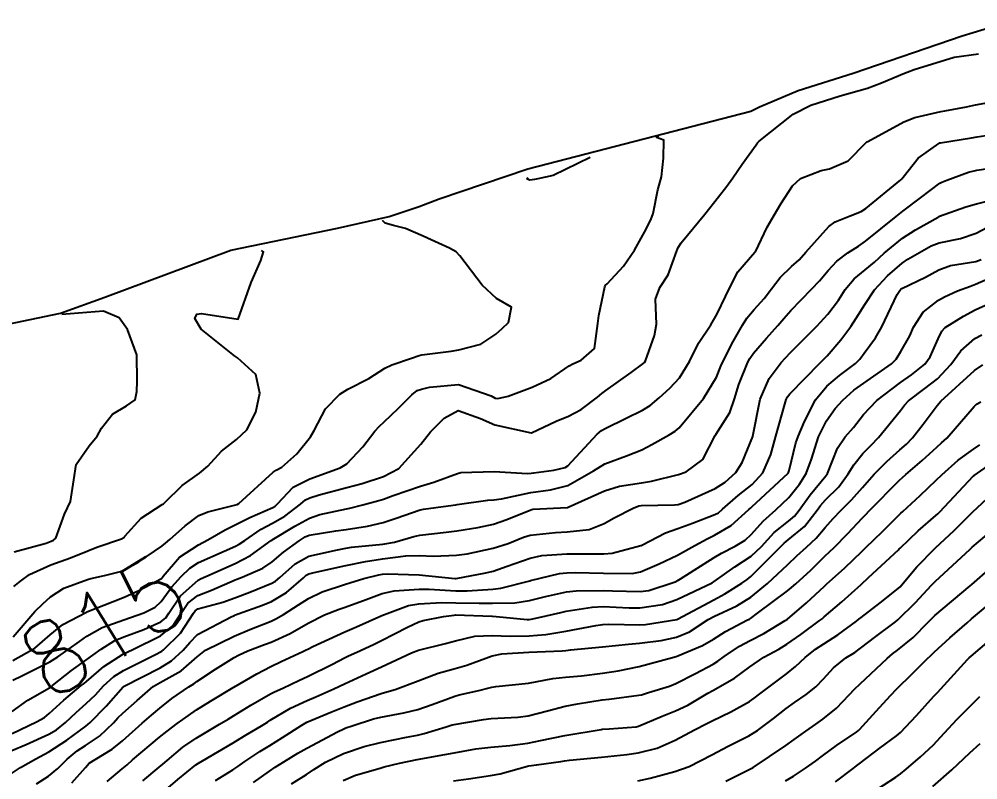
# Model space of a CAD drawing. Header units: metres. Extents: x 307586 to 320046, y 7427249 to 7434250.
# Drawn here: x 319901.7 to 319953.7, y 7429543.9 to 7429585.2 of the extents above; entities that cross this region are included whole.
import ezdxf
from ezdxf.enums import TextEntityAlignment as Align

# ---------------------------------------------------------------- set-up
doc = ezdxf.new("R2010")
doc.units = ezdxf.units.M
doc.header["$MEASUREMENT"] = 0
for name, color, linetype in [('Area', 45, 'Continuous'), ('Cotas', 45, 'Continuous'), ('Curvas de Nivel 1m', 11, 'Continuous'), ('Curvas de Nivel 5m', 15, 'Continuous')]:
    doc.layers.add(name, color=color, linetype=linetype)
doc.styles.add('Style-STANDARD', font='STANDARD.shx')

msp = doc.modelspace()

# ---------------------------------------------------------------- linework, layer by layer
at = {"layer": 'Area'}
msp.add_polyline3d([(319856.45, 7429556.101, 807.767), (319883.929, 7429563.681, 812.437), (319888.57, 7429565.199, 812.066), (319896.974, 7429567.836, 819.788), (319903.929, 7429569.291, 812.627), (319906.336, 7429570.146, 818.244), (319913.166, 7429572.703, 820.937), (319918.962, 7429573.903, 825.05), (319921.776, 7429574.54, 813.127), (319923.396, 7429575.08, 826.384), (319924.481, 7429575.496, 826.135), (319929.289, 7429577.125, 813.937), (319941.402, 7429580.259, 832.615), (319941.88, 7429580.482, 828.512), (319943.973, 7429581.376, 835.614), (319946.963, 7429582.31, 836.516), (319952.867, 7429584.352, 834.236), (319955.865, 7429585.248, 824.468)], dxfattribs=at)
at = {"layer": 'Curvas de Nivel 1m', "flags": 128}
for points, elevation in [([(319901.311, 7429547.651), (319902.144, 7429548.264), (319903.331, 7429548.933), (319903.411, 7429548.99), (319903.499, 7429549.068), (319904.521, 7429549.878), (319905.347, 7429550.473), (319905.684, 7429550.712), (319906.141, 7429551.042), (319906.88, 7429551.512), (319907.36, 7429551.713), (319908.449, 7429552.099), (319909.368, 7429552.513), (319909.636, 7429552.732), (319909.811, 7429552.996), (319910.439, 7429553.938), (319911.4, 7429554.783), (319911.526, 7429554.853), (319911.809, 7429554.974), (319913.41, 7429555.692), (319914.238, 7429556.119), (319915.355, 7429556.931), (319915.395, 7429556.959), (319915.424, 7429556.975), (319916.646, 7429557.707), (319917.442, 7429558.153), (319918.002, 7429558.345), (319919.449, 7429558.648), (319919.638, 7429558.69), (319920.342, 7429558.871), (319921.215, 7429559.103), (319921.456, 7429559.182), (319921.994, 7429559.388), (319923.463, 7429559.878), (319924.191, 7429560.098), (319925.471, 7429560.579), (319925.656, 7429560.623), (319927.472, 7429560.677), (319929.281, 7429560.573), (319929.471, 7429560.591), (319929.618, 7429560.612), (319930.704, 7429560.748), (319931.322, 7429560.894), (319931.476, 7429561), (319933.06, 7429562.716), (319933.3, 7429562.909), (319933.498, 7429563.02), (319934.634, 7429563.576), (319935.513, 7429564.021), (319935.931, 7429564.274), (319936.433, 7429564.681), (319937.002, 7429565.201), (319937.534, 7429565.768), (319938.076, 7429566.662), (319938.554, 7429567.659), (319939.224, 7429568.645), (319939.579, 7429569.24), (319940.031, 7429570.193), (319940.242, 7429570.634), (319940.704, 7429571.532), (319941.622, 7429572.591), (319941.638, 7429572.605), (319941.646, 7429572.62), (319942.297, 7429573.953), (319942.67, 7429574.61), (319943.037, 7429575.219), (319943.659, 7429576.2), (319944.092, 7429576.594), (319945.221, 7429577.025), (319945.671, 7429577.119), (319946.692, 7429577.546), (319947.659, 7429578.55), (319947.674, 7429578.569), (319947.693, 7429578.579), (319947.753, 7429578.608), (319949.704, 7429579.665), (319950.312, 7429579.909), (319951.71, 7429580.24), (319951.931, 7429580.278), (319953.11, 7429580.486), (319953.606, 7429580.59), (319953.715, 7429580.611), (319955.273, 7429580.903)], 816), ([(319901.296, 7429546.45), (319902.631, 7429547.08), (319903.054, 7429547.326), (319903.31, 7429547.537), (319904.115, 7429548.268), (319905.048, 7429549.053), (319905.209, 7429549.176), (319905.335, 7429549.283), (319906.286, 7429550.098), (319907.35, 7429550.776), (319907.854, 7429551.022), (319909.361, 7429551.764), (319910.038, 7429552.322), (319910.479, 7429552.989), (319910.837, 7429553.529), (319911.387, 7429553.946), (319912.116, 7429554.245), (319913.401, 7429554.798), (319913.505, 7429554.845), (319913.779, 7429554.946), (319914.911, 7429555.432), (319915.411, 7429555.769), (319916.038, 7429556.303), (319916.879, 7429556.915), (319917.209, 7429557.129), (319917.428, 7429557.221), (319918.865, 7429557.455), (319919.433, 7429557.533), (319920.59, 7429557.714), (319921.439, 7429557.91), (319922.146, 7429558.146), (319923.449, 7429558.6), (319923.633, 7429558.646), (319924.963, 7429558.815), (319925.386, 7429558.878), (319925.454, 7429558.887), (319927.123, 7429559.126), (319927.456, 7429559.143), (319927.87, 7429559.196), (319929.461, 7429559.544), (319930.525, 7429559.687), (319931.465, 7429559.92), (319932.867, 7429560.719), (319933.477, 7429561.097), (319934.643, 7429561.537), (319935.485, 7429561.866), (319936.03, 7429562.142), (319936.969, 7429562.675), (319937.297, 7429562.88), (319937.507, 7429563.058), (319938.825, 7429564.65), (319939.535, 7429565.812), (319939.778, 7429566.4), (319939.875, 7429566.637), (319940.445, 7429567.746), (319940.949, 7429568.626), (319941.192, 7429569.009), (319941.581, 7429569.478), (319942.129, 7429570.074), (319942.525, 7429570.611), (319942.985, 7429571.224), (319943.611, 7429571.813), (319944.024, 7429572.186), (319944.39, 7429572.588), (319945.637, 7429573.995), (319945.971, 7429574.236), (319946.787, 7429574.559), (319947.388, 7429574.81), (319947.647, 7429574.972), (319949.55, 7429576.522), (319949.607, 7429576.578), (319949.665, 7429576.662), (319950.494, 7429577.699), (319951.61, 7429578.501), (319951.668, 7429578.525), (319951.693, 7429578.534), (319953.374, 7429578.806), (319953.697, 7429578.855), (319954.159, 7429578.934)], 817), ([(319901.346, 7429550.42), (319902.53, 7429551.082), (319903.36, 7429551.809), (319904.059, 7429552.37), (319905.343, 7429553.05), (319905.36, 7429553.063), (319906.791, 7429553.627), (319907.385, 7429553.86), (319908.179, 7429554.23), (319909.401, 7429554.879), (319909.465, 7429554.937), (319909.507, 7429554.999), (319910.377, 7429556.026), (319911.42, 7429556.704), (319911.931, 7429556.972), (319912.872, 7429557.518), (319913.436, 7429557.803), (319914.198, 7429558.186), (319915.45, 7429558.735), (319915.579, 7429558.801), (319915.712, 7429558.927), (319916.55, 7429559.831), (319917.467, 7429560.283), (319919.107, 7429560.885), (319919.475, 7429561.1), (319920.34, 7429562.016), (319920.996, 7429562.865), (319921.227, 7429563.133), (319921.501, 7429563.378), (319922.265, 7429564.1), (319922.993, 7429564.845), (319923.286, 7429565.081), (319923.526, 7429565.161), (319923.959, 7429565.265), (319925.529, 7429565.408), (319927.297, 7429564.792), (319927.521, 7429564.67), (319927.665, 7429564.643), (319928.226, 7429564.779), (319929.528, 7429565.267), (319930.539, 7429565.743), (319931.54, 7429566.416), (319931.74, 7429566.539), (319932.199, 7429566.733), (319932.909, 7429567.37), (319933.104, 7429568.725), (319933.141, 7429569.161), (319933.476, 7429570.721), (319933.514, 7429570.8), (319933.595, 7429570.882), (319934.482, 7429571.835), (319935.095, 7429572.698), (319935.633, 7429573.685), (319935.98, 7429574.347), (319936.093, 7429574.686), (319936.359, 7429575.98), (319936.552, 7429576.681), (319936.657, 7429577.702), (319936.681, 7429578.68), (319936.283, 7429578.831), (319936.413, 7429578.92)], 814), ([(319932.683, 7429577.73), (319930.677, 7429576.75), (319929.835, 7429576.585), (319929.661, 7429576.55), (319929.405, 7429576.508), (319929.251, 7429576.56), (319929.313, 7429576.65)], 814), ([(319901.287, 7429545.531), (319902.068, 7429545.865), (319903.296, 7429546.414), (319903.704, 7429546.66), (319904.193, 7429547.061), (319904.775, 7429547.592), (319905.318, 7429548.076), (319905.819, 7429548.552), (319906.267, 7429549.041), (319906.821, 7429549.552), (319907.341, 7429549.883), (319909.112, 7429550.765), (319909.352, 7429550.882), (319909.424, 7429550.927), (319909.514, 7429550.998), (319910.445, 7429551.906), (319911.142, 7429552.982), (319911.234, 7429553.122), (319911.376, 7429553.217), (319912.746, 7429553.596), (319913.386, 7429553.819), (319914.198, 7429554.135), (319915.398, 7429554.611), (319915.601, 7429554.727), (319915.834, 7429554.926), (319916.665, 7429555.663), (319917.415, 7429556.084), (319918.968, 7429556.436), (319919.419, 7429556.522), (319919.725, 7429556.572), (319921.422, 7429556.74), (319922.061, 7429556.85), (319923.102, 7429557.16), (319923.429, 7429557.233), (319924.866, 7429557.381), (319925.433, 7429557.454), (319926.59, 7429557.644), (319927.438, 7429557.821), (319928.154, 7429558.068), (319929.451, 7429558.604), (319929.575, 7429558.635), (319931.453, 7429558.728), (319931.483, 7429558.74), (319933.462, 7429559.64), (319934.27, 7429559.896), (319935.467, 7429560.074), (319936.001, 7429560.151), (319937.471, 7429560.522), (319937.882, 7429560.664), (319938.792, 7429561.342), (319939.472, 7429562.64), (319939.504, 7429562.698), (319940.257, 7429563.891), (319940.506, 7429564.63), (319940.746, 7429565.413), (319941.247, 7429566.623), (319941.348, 7429566.82), (319941.55, 7429567.108), (319942.247, 7429567.929), (319942.862, 7429568.607), (319943.195, 7429568.986), (319943.581, 7429569.422), (319944.688, 7429570.584), (319945.135, 7429571.042), (319945.608, 7429571.606), (319946.075, 7429572.106), (319946.666, 7429572.56), (319947.252, 7429572.928), (319947.629, 7429573.185), (319949.295, 7429574.525), (319949.646, 7429574.813), (319950.614, 7429575.55), (319951.661, 7429576.335), (319951.767, 7429576.394), (319952.049, 7429576.496), (319953.219, 7429576.935), (319953.671, 7429577.044), (319954.905, 7429577.232)], 818), ([(319901.271, 7429544.282), (319901.751, 7429544.617), (319902.589, 7429545.08), (319903.287, 7429545.456), (319904.263, 7429546.09), (319905.301, 7429546.849), (319905.415, 7429546.936), (319905.54, 7429547.048), (319906.413, 7429547.943), (319907.332, 7429548.987), (319907.355, 7429549.007), (319907.383, 7429549.029), (319909.343, 7429550.027), (319909.943, 7429550.398), (319910.587, 7429550.988), (319910.938, 7429551.403), (319911.362, 7429551.839), (319913.224, 7429552.805), (319913.372, 7429552.868), (319913.428, 7429552.894), (319913.579, 7429552.948), (319914.898, 7429553.417), (319915.383, 7429553.619), (319916.199, 7429554.113), (319917.122, 7429554.913), (319917.27, 7429555.045), (319917.405, 7429555.122), (319917.699, 7429555.199), (319919.41, 7429555.586), (319920.485, 7429555.797), (319921.414, 7429555.938), (319922.679, 7429556.104), (319923.416, 7429556.127), (319924.149, 7429556.09), (319925.416, 7429556.142), (319926.002, 7429556.219), (319927.42, 7429556.514), (319928.237, 7429556.778), (319929.068, 7429557.126), (319929.43, 7429557.233), (319930.804, 7429557.375), (319931.433, 7429557.399), (319932.625, 7429557.532), (319933.44, 7429557.861), (319933.978, 7429558.171), (319935.008, 7429558.694), (319935.33, 7429558.816), (319935.454, 7429558.831), (319937.257, 7429558.87), (319937.455, 7429558.898), (319937.81, 7429559.019), (319939.464, 7429559.756), (319939.999, 7429560.103), (319940.588, 7429560.629), (319940.936, 7429561.171), (319941.502, 7429562.578), (319941.512, 7429562.611), (319941.909, 7429564.616), (319942.405, 7429565.74), (319943.054, 7429566.605), (319943.285, 7429566.865), (319943.551, 7429567.15), (319944.276, 7429567.875), (319944.992, 7429568.579), (319945.579, 7429569.223), (319946.158, 7429569.993), (319946.525, 7429570.561), (319947.01, 7429571.148), (319947.609, 7429571.629), (319948.111, 7429572.047), (319948.635, 7429572.535), (319949.631, 7429573.355), (319950.338, 7429573.811), (319951.567, 7429574.501), (319951.614, 7429574.53), (319951.643, 7429574.548), (319953.081, 7429575.053), (319953.65, 7429575.214), (319954.664, 7429575.476)], 819), ([(319901.359, 7429551.706), (319902.533, 7429553.083), (319902.959, 7429553.497), (319903.385, 7429553.881), (319904.102, 7429554.353), (319905.399, 7429554.819), (319905.58, 7429554.868), (319906.317, 7429555.041), (319907.19, 7429555.247), (319907.406, 7429555.335), (319908.17, 7429555.778), (319909.419, 7429556.623), (319909.63, 7429556.788), (319909.862, 7429556.996), (319910.687, 7429557.734), (319911.443, 7429558.289), (319911.921, 7429558.497), (319913.452, 7429558.874), (319913.508, 7429558.893), (319913.602, 7429558.949), (319915.47, 7429560.647), (319915.641, 7429560.758), (319915.939, 7429560.925), (319916.761, 7429561.636), (319917.489, 7429562.564), (319917.693, 7429562.907), (319918.32, 7429564.089), (319919.081, 7429564.887), (319919.526, 7429565.153), (319920.657, 7429565.743), (319921.537, 7429566.297), (319921.911, 7429566.485), (319922.979, 7429566.846), (319923.404, 7429566.983), (319923.546, 7429567.015), (319925.142, 7429567.223), (319925.55, 7429567.285), (319926.75, 7429567.603), (319927.563, 7429568.145), (319927.911, 7429568.442), (319928.246, 7429568.78), (319928.409, 7429569.605), (319927.586, 7429570.079), (319926.81, 7429570.798), (319925.609, 7429572.392), (319925.405, 7429572.607), (319925.046, 7429572.819), (319924.055, 7429573.269), (319923.622, 7429573.466), (319922.651, 7429573.873), (319922.008, 7429574.045), (319921.548, 7429574.169), (319921.403, 7429574.31)], 813), ([(319901.393, 7429554.444), (319901.761, 7429554.731), (319902.252, 7429555.087), (319903.408, 7429555.623), (319904.473, 7429555.999), (319905.416, 7429556.379), (319905.894, 7429556.569), (319907.231, 7429557.032), (319907.356, 7429557.099), (319907.425, 7429557.179), (319908.302, 7429558.155), (319909.451, 7429558.892), (319909.516, 7429558.935), (319909.586, 7429558.999), (319910.526, 7429559.926), (319911.469, 7429560.594), (319911.924, 7429560.975), (319912.664, 7429561.785), (319913.488, 7429562.424), (319914.038, 7429562.952), (319914.538, 7429563.914), (319914.738, 7429564.942), (319914.532, 7429565.944), (319913.542, 7429566.86), (319913.376, 7429566.962), (319911.565, 7429568.422), (319911.212, 7429568.984), (319911.332, 7429569.226), (319911.576, 7429569.262), (319913.573, 7429568.96), (319914.269, 7429570.95), (319914.801, 7429572.138), (319914.94, 7429572.604), (319914.833, 7429572.68)], 812), ([(319904.542, 7429543.779), (319905.276, 7429544.615), (319905.487, 7429544.841), (319905.805, 7429545.045), (319906.726, 7429545.598), (319907.293, 7429546.059), (319908.362, 7429547.014), (319908.871, 7429547.445), (319909.315, 7429547.832), (319909.965, 7429548.352), (319910.899, 7429548.984), (319911.161, 7429549.156), (319911.336, 7429549.271), (319912.332, 7429549.955), (319913.349, 7429550.58), (319913.587, 7429550.711), (319914.093, 7429550.943), (319915, 7429551.29), (319915.358, 7429551.42), (319916.391, 7429551.892), (319917.368, 7429552.453), (319918.252, 7429552.897), (319919.057, 7429553.206), (319919.38, 7429553.323), (319920.517, 7429553.738), (319921.391, 7429554.054), (319922.041, 7429554.203), (319923.395, 7429554.296), (319923.932, 7429554.288), (319925.394, 7429554.204), (319925.996, 7429554.201), (319927.395, 7429554.293), (319927.832, 7429554.348), (319929.403, 7429554.748), (319929.448, 7429554.76), (319931.006, 7429555.145), (319931.407, 7429555.188), (319931.868, 7429555.193), (319933.407, 7429555.16), (319934.966, 7429555.136), (319935.408, 7429555.226), (319936.419, 7429555.673), (319937.418, 7429556.135), (319938.361, 7429556.656), (319939.039, 7429557.035), (319939.432, 7429557.219), (319940.325, 7429557.746), (319941.296, 7429558.622), (319941.379, 7429558.696), (319941.454, 7429558.761), (319943.424, 7429560.591), (319943.443, 7429560.621), (319943.475, 7429560.737), (319943.851, 7429562.233), (319943.976, 7429562.585), (319944.32, 7429563.391), (319944.918, 7429564.579), (319945.53, 7429565.318), (319946.208, 7429565.892), (319947.075, 7429566.555), (319947.314, 7429566.785), (319947.551, 7429567.102), (319948.163, 7429567.942), (319948.515, 7429568.536), (319949.354, 7429570.287), (319949.486, 7429570.522), (319949.536, 7429570.579), (319949.594, 7429570.621), (319950.875, 7429571.236), (319951.61, 7429571.634), (319952.242, 7429571.865), (319953.617, 7429572.088), (319953.902, 7429572.192)], 821), ([(319906.457, 7429543.847), (319907.276, 7429544.536), (319907.544, 7429544.761), (319907.841, 7429545.022), (319909.295, 7429546.252), (319909.709, 7429546.585), (319910.268, 7429546.99), (319910.87, 7429547.424), (319911.314, 7429547.737), (319912.071, 7429548.22), (319913.303, 7429548.95), (319913.333, 7429548.967), (319914.586, 7429549.692), (319915.344, 7429550.086), (319915.91, 7429550.362), (319917.078, 7429550.913), (319917.263, 7429551.002), (319917.354, 7429551.044), (319917.631, 7429551.181), (319919.364, 7429551.972), (319919.987, 7429552.253), (319921.373, 7429552.86), (319922.815, 7429553.405), (319923.383, 7429553.5), (319924.636, 7429553.566), (319925.384, 7429553.554), (319926.648, 7429553.533), (319927.384, 7429553.535), (319928.598, 7429553.558), (319929.387, 7429553.675), (319930.251, 7429553.89), (319931.394, 7429554.143), (319931.919, 7429554.208), (319933.396, 7429554.226), (319933.895, 7429554.206), (319935.395, 7429554.159), (319935.863, 7429554.22), (319937.24, 7429554.672), (319937.356, 7429554.718), (319937.404, 7429554.743), (319937.592, 7429554.855), (319939.417, 7429556.01), (319939.806, 7429556.249), (319940.542, 7429556.629), (319941.102, 7429556.949), (319941.433, 7429557.276), (319942.062, 7429557.993), (319942.759, 7429558.6), (319943.46, 7429559.266), (319944.047, 7429560.004), (319944.403, 7429560.581), (319944.7, 7429561.362), (319945.083, 7429562.574), (319945.512, 7429563.429), (319945.988, 7429564.096), (319946.402, 7429564.561), (319946.992, 7429565.092), (319947.532, 7429565.483), (319949.036, 7429566.528), (319949.288, 7429566.783), (319949.553, 7429567.203), (319950.027, 7429568.055), (319950.24, 7429568.513), (319950.755, 7429569.335), (319951.588, 7429569.994), (319951.917, 7429570.169), (319952.619, 7429570.49), (319953.322, 7429570.757), (319953.599, 7429570.853), (319954.72, 7429571.349)], 822), ([(319908.401, 7429543.878), (319909.277, 7429544.627), (319909.48, 7429544.798), (319909.714, 7429544.996), (319910.572, 7429545.706), (319911.295, 7429546.203), (319912.566, 7429546.961), (319913.028, 7429547.234), (319913.31, 7429547.413), (319914.261, 7429547.998), (319915.328, 7429548.611), (319915.54, 7429548.717), (319915.992, 7429548.923), (319916.905, 7429549.346), (319917.339, 7429549.559), (319918.683, 7429550.227), (319919.35, 7429550.562), (319919.564, 7429550.665), (319920.008, 7429550.873), (319920.925, 7429551.296), (319921.359, 7429551.507), (319922.757, 7429552.23), (319923.37, 7429552.517), (319923.606, 7429552.592), (319924.715, 7429552.817), (319925.295, 7429552.89), (319925.374, 7429552.893), (319927.333, 7429552.831), (319927.374, 7429552.831), (319927.954, 7429552.781), (319929.263, 7429552.653), (319929.372, 7429552.655), (319929.469, 7429552.662), (319929.89, 7429552.755), (319931.089, 7429553.032), (319931.378, 7429553.093), (319932.783, 7429553.318), (319933.382, 7429553.344), (319934.796, 7429553.281), (319935.382, 7429553.287), (319936.603, 7429553.465), (319937.393, 7429553.725), (319939.295, 7429554.642), (319939.404, 7429554.711), (319940.536, 7429555.504), (319941.418, 7429556.084), (319941.982, 7429556.612), (319942.667, 7429557.369), (319943.444, 7429557.992), (319943.773, 7429558.261), (319944.032, 7429558.584), (319944.627, 7429559.413), (319945.472, 7429560.453), (319945.525, 7429560.517), (319945.56, 7429560.569), (319946.103, 7429561.954), (319946.519, 7429562.56), (319946.981, 7429563.082), (319947.515, 7429563.781), (319948.238, 7429564.539), (319949.533, 7429565.525), (319950.117, 7429565.934), (319950.84, 7429566.507), (319951.145, 7429566.908), (319951.564, 7429567.895), (319951.769, 7429568.299), (319951.952, 7429568.496), (319952.938, 7429569.128), (319953.583, 7429569.456), (319955.454, 7429570.314)], 823), ([(319901.415, 7429556.316), (319903.145, 7429556.799), (319903.421, 7429556.901), (319903.542, 7429556.949), (319903.678, 7429557.067), (319904.143, 7429558.363), (319904.464, 7429559.06), (319904.646, 7429560.239), (319904.78, 7429561.06), (319905.483, 7429562.079), (319905.923, 7429562.611), (319906.147, 7429563.043), (319906.75, 7429563.792), (319907.511, 7429564.244), (319907.971, 7429564.569), (319908.066, 7429565.022), (319908.089, 7429565.582), (319908.072, 7429567.022), (319907.563, 7429568.392), (319907.107, 7429569.035), (319906.263, 7429569.385), (319903.993, 7429569.21)], 811), ([(319909.254, 7429543.052), (319910.304, 7429543.953), (319911.28, 7429544.755), (319911.413, 7429544.846), (319911.627, 7429544.975), (319913.293, 7429545.953), (319913.911, 7429546.33), (319914.92, 7429546.934), (319915.16, 7429547.077), (319915.307, 7429547.171), (319916.408, 7429547.827), (319917.323, 7429548.248), (319917.788, 7429548.441), (319918.767, 7429548.888), (319919.336, 7429549.155), (319920.521, 7429549.688), (319921.345, 7429550.067), (319922.985, 7429550.836), (319923.354, 7429550.976), (319924.834, 7429551.339), (319925.36, 7429551.487), (319926.413, 7429551.749), (319927.363, 7429551.783), (319928.332, 7429551.745), (319929.363, 7429551.763), (319930.276, 7429551.839), (319931.366, 7429552.021), (319932.978, 7429552.325), (319933.37, 7429552.379), (319933.686, 7429552.391), (319935.37, 7429552.355), (319935.682, 7429552.375), (319937.383, 7429552.654), (319937.413, 7429552.67), (319939.394, 7429553.718), (319939.991, 7429554.04), (319940.908, 7429554.625), (319941.204, 7429554.823), (319941.407, 7429554.988), (319943.02, 7429556.596), (319943.219, 7429556.8), (319943.429, 7429556.969), (319944.317, 7429557.704), (319945.002, 7429558.575), (319945.189, 7429558.839), (319945.459, 7429559.14), (319946.177, 7429559.852), (319946.692, 7429560.558), (319946.986, 7429561.05), (319947.49, 7429561.67), (319947.932, 7429562.108), (319948.337, 7429562.537), (319949.518, 7429563.99), (319949.746, 7429564.293), (319949.968, 7429564.516), (319950.854, 7429565.183), (319951.535, 7429565.708), (319952.253, 7429566.493), (319952.804, 7429567.238), (319953.564, 7429567.904), (319953.933, 7429568.109)], 824), ([(319914.409, 7429543.795), (319915.275, 7429544.414), (319915.582, 7429544.623), (319916.057, 7429544.922), (319916.815, 7429545.387), (319917.29, 7429545.663), (319918.961, 7429546.546), (319919.301, 7429546.715), (319919.419, 7429546.761), (319919.766, 7429546.875), (319920.921, 7429547.252), (319921.31, 7429547.35), (319922.569, 7429547.586), (319923.317, 7429547.764), (319924.111, 7429548.032), (319925.328, 7429548.485), (319925.574, 7429548.563), (319926.631, 7429548.797), (319927.193, 7429548.932), (319927.335, 7429548.969), (319927.553, 7429549.004), (319929.337, 7429549.188), (319930.65, 7429549.437), (319931.341, 7429549.521), (319932.207, 7429549.593), (319933.343, 7429549.732), (319934.192, 7429549.854), (319935.347, 7429550.098), (319935.815, 7429550.219), (319937.353, 7429550.637), (319937.446, 7429550.669), (319938.781, 7429551.23), (319939.367, 7429551.57), (319940.021, 7429551.986), (319941.229, 7429552.622), (319941.334, 7429552.67), (319941.384, 7429552.704), (319941.765, 7429552.993), (319943.399, 7429554.203), (319943.613, 7429554.376), (319943.847, 7429554.586), (319944.657, 7429555.331), (319945.418, 7429556.079), (319945.666, 7429556.322), (319945.924, 7429556.565), (319946.675, 7429557.317), (319947.447, 7429558.148), (319947.642, 7429558.355), (319947.832, 7429558.544), (319949.47, 7429560.207), (319949.627, 7429560.363), (319949.809, 7429560.517), (319950.711, 7429561.281), (319951.496, 7429562.014), (319951.756, 7429562.24), (319952.04, 7429562.492), (319953.52, 7429564.215), (319953.655, 7429564.336), (319953.887, 7429564.466)], 826), ([(319916.458, 7429543.726), (319917.273, 7429544.237), (319917.685, 7429544.495), (319918.313, 7429544.895), (319919.288, 7429545.377), (319920.416, 7429545.745), (319921.294, 7429545.97), (319922.715, 7429546.257), (319923.298, 7429546.363), (319923.676, 7429546.449), (319924.864, 7429546.814), (319925.192, 7429546.924), (319925.305, 7429546.952), (319926.882, 7429547.221), (319927.31, 7429547.272), (319928.744, 7429547.336), (319929.313, 7429547.406), (319930.372, 7429547.695), (319931.321, 7429547.934), (319931.991, 7429548.062), (319933.326, 7429548.275), (319933.709, 7429548.325), (319935.33, 7429548.529), (319935.46, 7429548.559), (319935.841, 7429548.685), (319936.979, 7429549.031), (319937.338, 7429549.173), (319938.404, 7429549.714), (319939.349, 7429550.226), (319939.603, 7429550.385), (319939.945, 7429550.634), (319940.791, 7429551.196), (319941.366, 7429551.501), (319942.102, 7429551.879), (319943.272, 7429552.592), (319943.384, 7429552.669), (319944.42, 7429553.552), (319945.402, 7429554.465), (319945.456, 7429554.516), (319945.518, 7429554.569), (319946.512, 7429555.459), (319947.421, 7429556.345), (319947.63, 7429556.547), (319948.544, 7429557.426), (319949.45, 7429558.329), (319949.547, 7429558.423), (319949.655, 7429558.518), (319950.595, 7429559.376), (319951.47, 7429560.207), (319951.763, 7429560.496), (319952.66, 7429561.308), (319953.494, 7429561.902), (319953.838, 7429562.126)], 827), ([(319919.268, 7429543.896), (319919.945, 7429544.201), (319921.279, 7429544.578), (319921.501, 7429544.636), (319922.325, 7429544.844), (319923.285, 7429545.042), (319924.791, 7429545.311), (319925.289, 7429545.405), (319926.474, 7429545.615), (319927.292, 7429545.705), (319928.321, 7429545.803), (319929.295, 7429545.933), (319929.98, 7429546.069), (319931.299, 7429546.354), (319933.268, 7429546.676), (319933.303, 7429546.68), (319933.33, 7429546.683), (319933.703, 7429546.706), (319935.185, 7429546.811), (319935.305, 7429546.845), (319936.591, 7429547.4), (319937.318, 7429547.687), (319937.983, 7429548), (319939.069, 7429548.644), (319939.334, 7429548.785), (319940.515, 7429549.454), (319941.348, 7429550.084), (319942.101, 7429550.609), (319942.915, 7429551.042), (319943.364, 7429551.304), (319944.121, 7429551.833), (319945.117, 7429552.573), (319945.265, 7429552.691), (319945.385, 7429552.797), (319946.347, 7429553.607), (319947.383, 7429554.55), (319947.789, 7429554.926), (319949.422, 7429556.438), (319949.462, 7429556.48), (319949.501, 7429556.519), (319950.493, 7429557.453), (319951.45, 7429558.292), (319951.559, 7429558.391), (319951.664, 7429558.497), (319953.473, 7429560.43), (319953.493, 7429560.45), (319953.517, 7429560.47), (319954.672, 7429561.271)], 828), ([(319925.269, 7429543.89), (319926.074, 7429543.999), (319927.274, 7429544.17), (319927.788, 7429544.27), (319929.282, 7429544.677), (319929.35, 7429544.692), (319929.763, 7429544.755), (319931.096, 7429544.931), (319931.285, 7429544.964), (319931.549, 7429545), (319933.287, 7429545.168), (319934.664, 7429545.322), (319935.29, 7429545.404), (319936.32, 7429545.652), (319937.297, 7429546.085), (319938.346, 7429546.654), (319938.969, 7429546.984), (319939.311, 7429547.149), (319940.322, 7429547.626), (319941.327, 7429548.194), (319941.575, 7429548.37), (319941.886, 7429548.612), (319943.344, 7429549.697), (319943.835, 7429550.098), (319944.356, 7429550.58), (319944.908, 7429551.026), (319945.364, 7429551.325), (319946.125, 7429551.809), (319947.138, 7429552.552), (319947.272, 7429552.664), (319947.385, 7429552.757), (319948.417, 7429553.558), (319949.401, 7429554.328), (319949.502, 7429554.419), (319949.588, 7429554.518), (319950.414, 7429555.509), (319951.384, 7429556.5), (319951.404, 7429556.52), (319951.423, 7429556.537), (319952.444, 7429557.479), (319953.435, 7429558.47), (319953.453, 7429558.489), (319954.478, 7429559.445)], 829), ([(319940.036, 7429543.872), (319941.281, 7429544.476), (319941.533, 7429544.616), (319943.295, 7429545.806), (319943.755, 7429546.129), (319944.386, 7429546.579), (319944.922, 7429546.961), (319945.313, 7429547.237), (319946.048, 7429547.836), (319946.738, 7429548.556), (319947.026, 7429548.863), (319947.339, 7429549.16), (319948.798, 7429550.528), (319949.099, 7429550.782), (319949.36, 7429550.977), (319950.208, 7429551.674), (319951.03, 7429552.504), (319951.2, 7429552.687), (319951.387, 7429552.86), (319953.312, 7429554.471), (319953.404, 7429554.552), (319954.421, 7429555.452)], 831), ([(319943.276, 7429543.885), (319943.717, 7429544.147), (319944.373, 7429544.579), (319944.906, 7429544.955), (319945.29, 7429545.241), (319946.058, 7429545.8), (319947.159, 7429546.551), (319947.241, 7429546.614), (319947.305, 7429546.678), (319948.198, 7429547.659), (319948.988, 7429548.525), (319949.336, 7429548.878), (319950.168, 7429549.688), (319950.968, 7429550.504), (319951.166, 7429550.691), (319951.358, 7429550.87), (319952.212, 7429551.646), (319953.143, 7429552.474), (319953.385, 7429552.676), (319954.357, 7429553.497)], 832), ([(319946.006, 7429543.832), (319946.959, 7429544.553), (319947.144, 7429544.692), (319947.285, 7429544.8), (319948.431, 7429545.669), (319949.301, 7429546.321), (319949.41, 7429546.411), (319949.523, 7429546.518), (319950.392, 7429547.434), (319951.333, 7429548.475), (319951.526, 7429548.688), (319953.163, 7429550.473), (319953.259, 7429550.567), (319953.356, 7429550.647), (319954.346, 7429551.483)], 833), ([(319947.937, 7429543.207), (319949.279, 7429544.086), (319949.529, 7429544.269), (319949.827, 7429544.515), (319950.61, 7429545.186), (319951.296, 7429545.829), (319951.917, 7429546.491), (319952.576, 7429547.219), (319953.325, 7429547.964), (319953.586, 7429548.211), (319953.832, 7429548.465)], 834)]:
    msp.add_lwpolyline(points, dxfattribs=dict(at, elevation=elevation))
at = {"layer": 'Curvas de Nivel 5m', "flags": 128}
for points, elevation in [([(319901.335, 7429549.346), (319901.824, 7429549.579), (319903.346, 7429550.351), (319903.79, 7429550.624), (319904.401, 7429551.06), (319904.958, 7429551.453), (319905.36, 7429551.741), (319906.195, 7429552.211), (319907.369, 7429552.635), (319908.446, 7429553.014), (319909.072, 7429553.31), (319909.382, 7429553.62), (319909.976, 7429554.412), (319910.482, 7429554.989), (319910.95, 7429555.442), (319911.41, 7429555.737), (319912.812, 7429556.355), (319913.42, 7429556.625), (319913.634, 7429556.735), (319913.928, 7429556.945), (319914.811, 7429557.558), (319915.437, 7429557.885), (319916.106, 7429558.261), (319916.95, 7429558.915), (319917.224, 7429559.144), (319917.456, 7429559.261), (319917.966, 7429559.41), (319919.462, 7429559.806), (319920.305, 7429560.031), (319921.468, 7429560.408), (319922.289, 7429560.848), (319923.486, 7429562.17), (319924.013, 7429562.832), (319924.745, 7429563.581), (319925.511, 7429563.991), (319926.734, 7429563.568), (319927.499, 7429563.215), (319929.473, 7429562.78), (319929.493, 7429562.787), (319930.832, 7429563.418), (319931.507, 7429563.693), (319932.189, 7429564.054), (319933.07, 7429564.725), (319933.319, 7429564.928), (319933.526, 7429565.075), (319934.903, 7429566.066), (319935.541, 7429566.539), (319935.625, 7429566.606), (319935.685, 7429566.689), (319936.178, 7429568.069), (319936.275, 7429568.683), (319936.228, 7429570.042), (319936.46, 7429570.681), (319936.919, 7429571.361), (319937.38, 7429572.672), (319937.451, 7429572.846), (319937.627, 7429573.097), (319938.901, 7429574.651), (319939.652, 7429575.595), (319940.106, 7429576.188), (319940.421, 7429576.632), (319940.929, 7429577.372), (319941.69, 7429578.427), (319941.772, 7429578.539), (319941.847, 7429578.618), (319943.708, 7429580.094), (319944.654, 7429580.586), (319946.242, 7429581.086), (319947.727, 7429581.51), (319948.487, 7429581.783), (319949.74, 7429582.31), (319949.891, 7429582.369), (319950.265, 7429582.515), (319952.435, 7429583.178), (319953.752, 7429583.368)], 815), ([(319902.625, 7429543.717), (319903.269, 7429544.14), (319903.779, 7429544.561), (319904.285, 7429545.06), (319904.833, 7429545.509), (319905.29, 7429545.805), (319906.036, 7429546.302), (319906.8, 7429547.035), (319907.04, 7429547.3), (319907.311, 7429547.565), (319908.092, 7429548.247), (319908.963, 7429549.006), (319909.335, 7429549.221), (319910.478, 7429549.853), (319911.349, 7429550.622), (319911.795, 7429550.973), (319913.361, 7429551.744), (319914.207, 7429552.099), (319915.369, 7429552.554), (319915.623, 7429552.675), (319916.04, 7429552.923), (319916.855, 7429553.441), (319917.386, 7429553.794), (319918.138, 7429554.153), (319919.398, 7429554.566), (319919.635, 7429554.642), (319920.387, 7429554.87), (319921.202, 7429555.065), (319921.405, 7429555.102), (319921.673, 7429555.123), (319923.405, 7429555.077), (319925.34, 7429554.874), (319925.404, 7429554.877), (319927.019, 7429555.182), (319927.408, 7429555.28), (319928.173, 7429555.541), (319929.415, 7429555.979), (319930.052, 7429556.118), (319931.418, 7429556.211), (319932.92, 7429556.22), (319933.418, 7429556.208), (319933.88, 7429556.244), (319935.423, 7429556.662), (319935.443, 7429556.67), (319935.482, 7429556.689), (319936.764, 7429557.346), (319937.437, 7429557.581), (319938.226, 7429557.873), (319939.448, 7429558.341), (319939.644, 7429558.444), (319939.864, 7429558.636), (319940.709, 7429559.379), (319941.466, 7429559.972), (319942.051, 7429560.611), (319942.483, 7429561.61), (319942.767, 7429562.601), (319943.256, 7429564.339), (319943.325, 7429564.602), (319943.389, 7429564.737), (319943.526, 7429564.906), (319945.159, 7429566.576), (319945.35, 7429566.769), (319945.549, 7429566.972), (319946.29, 7429567.835), (319946.828, 7429568.557), (319947.125, 7429569.007), (319947.585, 7429569.759), (319948.12, 7429570.542), (319948.825, 7429571.312), (319949.615, 7429572.004), (319949.921, 7429572.214), (319950.433, 7429572.512), (319951.194, 7429572.938), (319951.629, 7429573.107), (319952.783, 7429573.337), (319953.634, 7429573.621), (319955.201, 7429574.457)], 820), ([(319912.337, 7429543.894), (319913.276, 7429544.477), (319913.556, 7429544.669), (319913.941, 7429544.943), (319914.744, 7429545.48), (319915.292, 7429545.812), (319915.986, 7429546.233), (319917.033, 7429546.913), (319917.201, 7429547.014), (319917.305, 7429547.065), (319918.593, 7429547.612), (319919.318, 7429547.91), (319920.027, 7429548.168), (319921.329, 7429548.626), (319921.507, 7429548.68), (319922.099, 7429548.849), (319923.338, 7429549.309), (319924.434, 7429549.727), (319925.345, 7429549.977), (319925.99, 7429550.16), (319927.352, 7429550.673), (319927.886, 7429550.782), (319929.354, 7429550.873), (319931.159, 7429550.938), (319931.355, 7429550.962), (319931.618, 7429550.998), (319933.357, 7429551.153), (319934.757, 7429551.298), (319935.36, 7429551.358), (319936.532, 7429551.507), (319937.368, 7429551.683), (319938.063, 7429551.969), (319939.091, 7429552.644), (319939.385, 7429552.804), (319940.635, 7429553.383), (319941.395, 7429553.852), (319942.311, 7429554.606), (319943.413, 7429555.64), (319943.896, 7429556.108), (319944.431, 7429556.58), (319944.94, 7429557.065), (319945.439, 7429557.637), (319945.872, 7429558.14), (319946.294, 7429558.562), (319946.868, 7429559.147), (319947.466, 7429559.823), (319948.104, 7429560.541), (319948.785, 7429561.228), (319949.493, 7429561.867), (319949.846, 7429562.168), (319950.178, 7429562.513), (319950.763, 7429563.255), (319951.521, 7429564.27), (319951.724, 7429564.497), (319953.54, 7429566.17), (319953.997, 7429566.473)], 825), ([(319935.271, 7429543.877), (319935.928, 7429544.032), (319937.28, 7429544.383), (319938.046, 7429544.659), (319939.289, 7429545.297), (319940.166, 7429545.76), (319941.3, 7429546.331), (319941.756, 7429546.613), (319942.64, 7429547.273), (319943.321, 7429547.804), (319943.772, 7429548.14), (319944.403, 7429548.579), (319944.924, 7429548.987), (319945.341, 7429549.427), (319945.889, 7429550.023), (319946.567, 7429550.558), (319947.048, 7429550.862), (319947.361, 7429551.082), (319948.19, 7429551.718), (319949.254, 7429552.522), (319949.384, 7429552.632), (319950.338, 7429553.566), (319951.203, 7429554.502), (319951.297, 7429554.608), (319951.405, 7429554.716), (319953.308, 7429556.472), (319953.368, 7429556.527), (319953.425, 7429556.578), (319954.449, 7429557.448)], 830), ([(319951.274, 7429543.574), (319952.319, 7429544.484), (319953.292, 7429545.41), (319953.842, 7429545.921)], 835)]:
    msp.add_lwpolyline(points, dxfattribs=dict(at, elevation=elevation))

# ---------------------------------------------------------------- texts
at = {"layer": 'Cotas', "style": 'Style-STANDARD'}
msp.add_text('815', height=4, rotation=31.6554, dxfattribs=at).set_placement((319906.288, 7429552.3, 815), align=Align.MIDDLE_CENTER)

doc.saveas('drawing.dxf')
